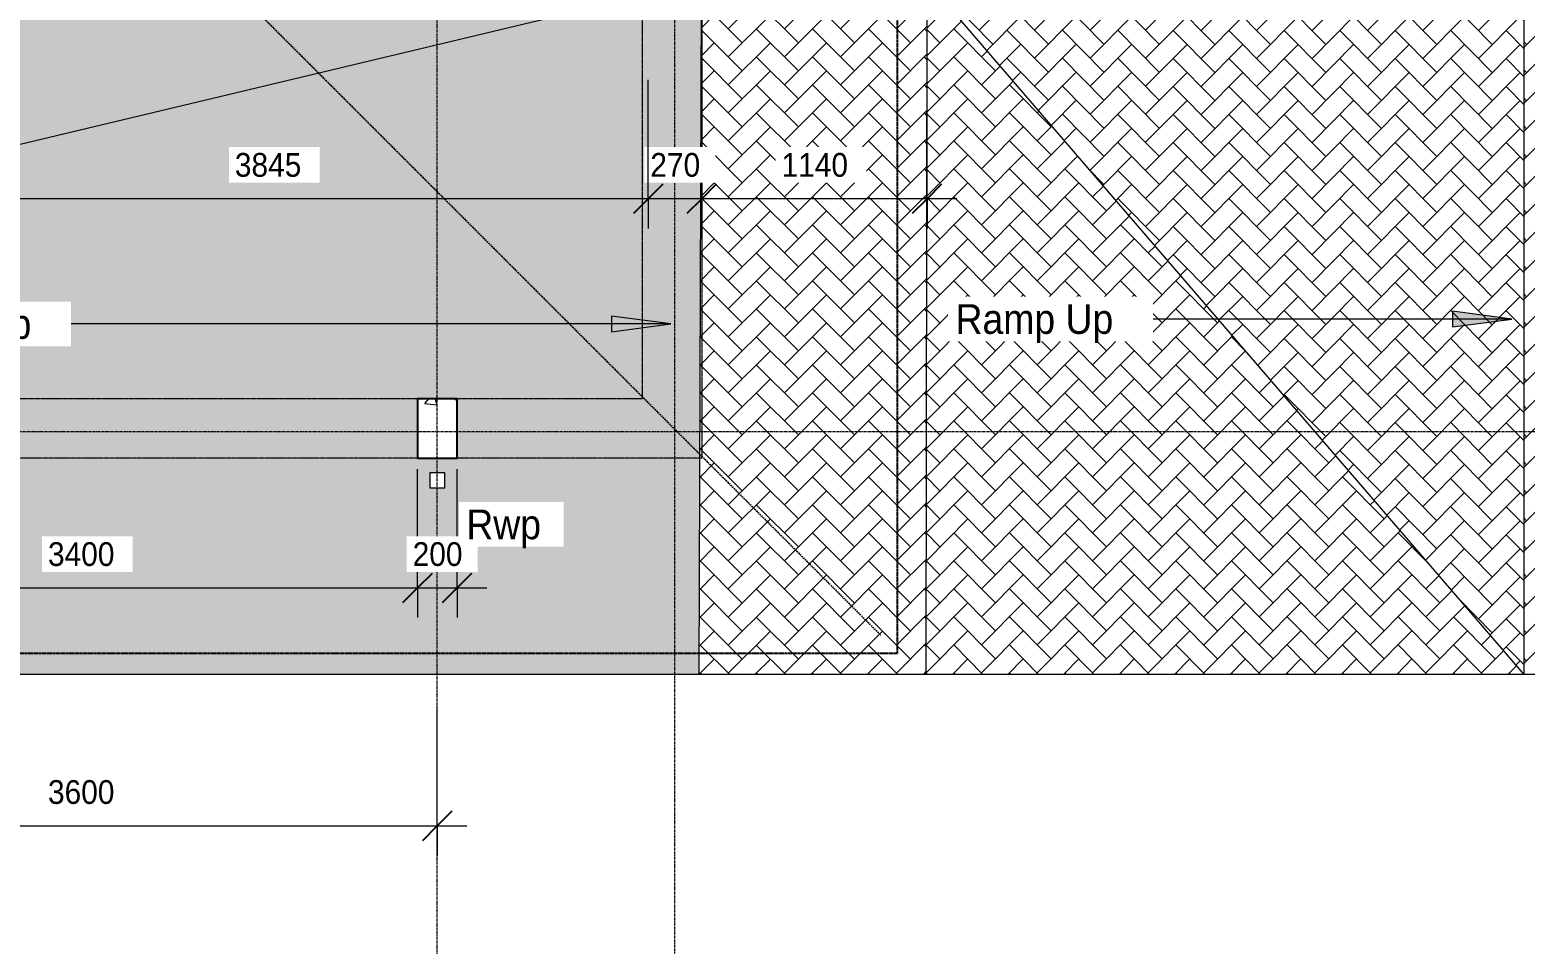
# Model space of a CAD drawing. Header units: millimetres. Extents: x -44657 to 28812, y -28146 to 16565.
# Drawn here: x -3766 to 3784, y -12665 to -8048 of the extents above; entities that cross this region are included whole.
import ezdxf

# ---------------------------------------------------------------- set-up
doc = ezdxf.new("R2010")
doc.units = ezdxf.units.MM
for name, pattern in [('Dash 1_5mm', [3, 1.5, -1.5]), ('Detail Dash', [1.1, 0.55, -0.55]), ('Grid Line', [22.225, 12.7, -3.175, 3.175, -3.175])]:
    doc.linetypes.add(name, pattern=pattern)
for name, color, linetype, lineweight in [('A-ANNO-DIMS', 211, 'Continuous', 5), ('A-ANNO-DIMS-100', 211, 'Continuous', 5), ('A-DETL', 90, 'Continuous', 5), ('A-FLOR', 192, 'Continuous', 9), ('A-FLOR-PATT', 8, 'Continuous', 9), ('A-GENM', 13, 'Continuous', 9), ('G-ANNO-TEXT', 231, 'Continuous', 5), ('S-COLS', 52, 'Continuous', 5), ('S-GRID', 1, 'Continuous', 5)]:
    doc.layers.add(name, color=color, linetype=linetype, lineweight=lineweight)
doc.styles.add('Arial_3', font='arial.ttf', dxfattribs={"width": 0.9, "height": 120})
doc.styles.add('Arial_5', font='arial.ttf', dxfattribs={"width": 0.9, "height": 150})
doc.dimstyles.new('SVA_-_1_2mm_Arial', dxfattribs={"dimscale": 304.8, "dimtxt": 122.431128, "dimasz": 0.492126, "dimexe": 0.492126, "dimexo": 0.0625, "dimgap": 0.246063, "dimtad": 1, "dimdec": 0, "dimrnd": 5, "dimzin": 0, "dimdsep": 46, "dimtxsty": 'Arial_3', "dimblk1": 'OBLIQUE', "dimblk2": 'OBLIQUE', "dimsah": 1, "dimcen": 0.09, "dimdle": 0.492126, "dimazin": 0, "dimtfac": 1, "dimtdec": 4, "dimtix": 1, "dimtmove": 0, "dimatfit": 3, "dimfxl": 1.968504, "dimfxlon": 1, "dimtvp": 1, "dimtfill": 1, "dimtolj": 1, "dimtzin": 0, "dimarcsym": 2})

# ---------------------------------------------------------------- blocks, each defined once
blk = doc.blocks.new('M_Concrete-Rectangular-Column - 200 x 300m-V37-NEW PROPOSED GROUND STOREY PLAN _White Box_')
at = {"layer": 'S-COLS'}
h = blk.add_hatch(dxfattribs=at)
h.set_pattern_fill('FP_56', color=256, style=0, pattern_type=2)
h.set_pattern_definition([(230, (-1708.56, -10060.7), (-728.737, 63.756), [76.2, -838.2]), (175, (-1708.56, -10060.7), (140.97, -764.23), [60.96, -670.56]), (280.451, (-1769.3, -10055.36), (-587.77, -700.467), [64.76, -712.36]), (226.184, (-1708.6, -10263.9), (-1084.32, 168.17), [114.3, -1257.3]), (276.636, (-1798.9, -10249.9), (-949.61, -989.71), [97.14, -1068.54]), (171.184, (-1708.6, -10263.9), (-949.62, -989.7), [91.44, -1005.84]), (201, (-1810.16, -10213.1), (-606.458, 409.06), [76.2, -838.2]), (146, (-1810.16, -10213.1), (-247.21, -736.753), [60.96, -670.56]), (251.451, (-1860.7, -10179), (-853.67, -327.685), [64.76, -712.36]), (217.5, (-1708.56, -10060.67), (-12.355, -338.22), [33.528, -628.904, 33.528, -1320.292]), (217.5, (-1708.56, -10060.67), (-12.355, -338.22), [-695.96, -647.192, 33.528, -639.572]), (187.5, (-1708.56, -10060.67), (-267.279, -400.722), [33.528, -354.584, 33.528, -870.204]), (187.5, (-1708.56, -10060.67), (-267.279, -400.722), [-421.64, -613.664, 33.528, -223.012]), (147.5, (-1482, -10060.67), (-542.363, 22.915), [33.528, -220.472, 33.528, -1810.512]), (147.5, (-1482, -10060.67), (-542.363, 22.915), [-287.528, -758.952, 33.528, -1018.032]), (137.5, (-1380.4, -10060.67), (-592.517, -101.707), [33.528, -296.672, 33.528, -1239.52]), (137.5, (-1380.4, -10060.67), (-592.517, -101.707), [-363.728, -492.76, 33.528, -713.232])])
h.paths.add_polyline_path([(100, 150), (-100, 150), (-100, -150), (100, -150)])
at = {"layer": 'S-COLS', "lineweight": 25}
for p, q in [((100, 150), (-100, 150)), ((-100, 150), (-100, -150)), ((100, -150), (100, 150)), ((-100, -150), (100, -150))]:
    blk.add_line(p, q, dxfattribs=at)
blk = doc.blocks.new('Downpipe - Downpipe-V80-NEW PROPOSED GROUND STOREY PLAN _White Box_')
at = {"layer": 'A-GENM', "lineweight": 5}
for p, q in [((0, 0), (-75, 0)), ((-75, 0), (-75, -75)), ((0, -75), (0, 0)), ((-75, -75), (0, -75))]:
    blk.add_line(p, q, dxfattribs=at)
blk = doc.blocks.new('DIMBLOCK1-NEW PROPOSED GROUND STOREY PLAN _White Box_')
at = {"layer": 'A-ANNO-DIMS-100'}
for p, q in [((-373.6, -8900.7), (-373.6, -8300.7)), ((764.4, -8900.7), (764.4, -8300.7)), ((914.4, -8900.7), (-523.6, -8900.7)), ((-373.6, -8900.7), (-373.6, -9050.7)), ((764.4, -8900.7), (764.4, -9050.7))]:
    blk.add_line(p, q, dxfattribs=at)
at = {"layer": 'A-ANNO-DIMS-100', "lineweight": 25}
for p, q in [((-373.6, -8900.7), (-298.6, -8825.7)), ((764.4, -8900.7), (839.4, -8825.7)), ((-373.6, -8900.7), (-448.6, -8975.7)), ((764.4, -8900.7), (689.4, -8975.7))]:
    blk.add_line(p, q, dxfattribs=at)
at = {"layer": 'A-ANNO-DIMS-100', "color": 0, "insert": (29.7, -8669.9), "char_height": 120, "width": 397.807, "attachment_point": 1, "line_spacing_factor": 0.941778, "style": 'Arial_3', "bg_fill": 3, "box_fill_scale": 1.25, "bg_fill_color": 256, "bg_fill_true_color": 13158600, "bg_fill_transparency": 0}
blk.add_mtext('1140', dxfattribs=at)
blk = doc.blocks.new('_Oblique')
at = {"color": 0, "linetype": 'ByBlock', "lineweight": -2}
blk.add_line((-0.5, -0.5), (0.5, 0.5), dxfattribs=at)
blk = doc.blocks.new('DIMBLOCK2-NEW PROPOSED GROUND STOREY PLAN _White Box_')
at = {"layer": 'A-ANNO-DIMS-100'}
for p, q in [((-643.6, -8900.7), (-643.6, -8300.7)), ((-373.6, -8900.7), (-373.6, -8300.7)), ((-223.6, -8900.7), (-643.6, -8900.7)), ((-643.6, -8900.7), (-643.6, -9050.7)), ((-373.6, -8900.7), (-373.6, -9050.7))]:
    blk.add_line(p, q, dxfattribs=at)
at = {"layer": 'A-ANNO-DIMS-100', "lineweight": 25}
for p, q in [((-643.6, -8900.7), (-568.6, -8825.7)), ((-373.6, -8900.7), (-298.6, -8825.7)), ((-643.6, -8900.7), (-718.6, -8975.7)), ((-373.6, -8900.7), (-448.6, -8975.7))]:
    blk.add_line(p, q, dxfattribs=at)
at = {"layer": 'A-ANNO-DIMS-100', "color": 0, "insert": (-632.9, -8669.9), "char_height": 120, "width": 298.355, "attachment_point": 1, "line_spacing_factor": 0.941778, "style": 'Arial_3', "bg_fill": 3, "box_fill_scale": 1.25, "bg_fill_color": 256, "bg_fill_true_color": 13158600, "bg_fill_transparency": 0}
blk.add_mtext('270', dxfattribs=at)
blk = doc.blocks.new('DIMBLOCK3-NEW PROPOSED GROUND STOREY PLAN _White Box_')
at = {"layer": 'A-ANNO-DIMS-100'}
for p, q in [((-4486.1, -8900.7), (-4486.1, -8300.7)), ((-643.6, -8900.7), (-643.6, -8300.7)), ((-643.6, -8900.7), (-4486.1, -8900.7)), ((-4486.1, -8900.7), (-4486.1, -9050.7)), ((-643.6, -8900.7), (-643.6, -9050.7))]:
    blk.add_line(p, q, dxfattribs=at)
at = {"layer": 'A-ANNO-DIMS-100', "lineweight": 25}
for p, q in [((-4486.1, -8900.7), (-4411.1, -8825.7)), ((-643.6, -8900.7), (-568.6, -8825.7)), ((-4486.1, -8900.7), (-4561.1, -8975.7)), ((-643.6, -8900.7), (-718.6, -8975.7))]:
    blk.add_line(p, q, dxfattribs=at)
at = {"layer": 'A-ANNO-DIMS-100', "color": 0, "insert": (-2730.6, -8669.9), "char_height": 120, "width": 397.807, "attachment_point": 1, "line_spacing_factor": 0.941778, "style": 'Arial_3', "bg_fill": 3, "box_fill_scale": 1.25, "bg_fill_color": 256, "bg_fill_true_color": 13158600, "bg_fill_transparency": 0}
blk.add_mtext('3845', dxfattribs=at)
blk = doc.blocks.new('DIMBLOCK116-NEW PROPOSED GROUND STOREY PLAN _White Box_')
at = {"layer": 'A-ANNO-DIMS-100'}
for p, q in [((-5308.6, -12067.6), (-5308.6, -11467.6)), ((-1708.6, -12067.6), (-1708.6, -11467.6)), ((-5308.6, -12067.6), (-1558.6, -12067.6)), ((-5308.6, -12067.6), (-5308.6, -12217.6)), ((-1708.6, -12067.6), (-1708.6, -12217.6))]:
    blk.add_line(p, q, dxfattribs=at)
at = {"layer": 'A-ANNO-DIMS-100', "lineweight": 25}
for p, q in [((-5308.6, -12067.6), (-5233.6, -11992.6)), ((-1708.6, -12067.6), (-1633.6, -11992.6)), ((-5308.6, -12067.6), (-5383.6, -12142.6)), ((-1708.6, -12067.6), (-1783.6, -12142.6))]:
    blk.add_line(p, q, dxfattribs=at)
at = {"layer": 'A-ANNO-DIMS-100', "color": 0, "insert": (-3674.3, -11836.8), "char_height": 120, "width": 397.807, "attachment_point": 1, "line_spacing_factor": 0.941778, "style": 'Arial_3', "bg_fill": 3, "box_fill_scale": 1.25, "bg_fill_color": 256, "bg_fill_true_color": 13158600, "bg_fill_transparency": 0}
blk.add_mtext('3600', dxfattribs=at)
blk = doc.blocks.new('DIMBLOCK133-NEW PROPOSED GROUND STOREY PLAN _White Box_')
at = {"layer": 'A-ANNO-DIMS-100'}
for p, q in [((-5208.6, -10866.1), (-5208.6, -10266.1)), ((-1808.6, -10866.1), (-1808.6, -10266.1)), ((-5208.6, -10866.1), (-1808.6, -10866.1)), ((-5208.6, -10866.1), (-5208.6, -11016.1)), ((-1808.6, -10866.1), (-1808.6, -11016.1))]:
    blk.add_line(p, q, dxfattribs=at)
at = {"layer": 'A-ANNO-DIMS-100', "lineweight": 25}
for p, q in [((-5208.6, -10866.1), (-5133.6, -10791.1)), ((-1808.6, -10866.1), (-1733.6, -10791.1)), ((-5208.6, -10866.1), (-5283.6, -10941.1)), ((-1808.6, -10866.1), (-1883.6, -10941.1))]:
    blk.add_line(p, q, dxfattribs=at)
at = {"layer": 'A-ANNO-DIMS-100', "color": 0, "insert": (-3674.3, -10635.3), "char_height": 120, "width": 397.807, "attachment_point": 1, "line_spacing_factor": 0.941778, "style": 'Arial_3', "bg_fill": 3, "box_fill_scale": 1.25, "bg_fill_color": 256, "bg_fill_true_color": 13158600, "bg_fill_transparency": 0}
blk.add_mtext('3400', dxfattribs=at)
blk = doc.blocks.new('DIMBLOCK134-NEW PROPOSED GROUND STOREY PLAN _White Box_')
at = {"layer": 'A-ANNO-DIMS-100'}
for p, q in [((-1808.6, -10866.1), (-1808.6, -10266.1)), ((-1608.6, -10866.1), (-1608.6, -10266.1)), ((-1808.6, -10866.1), (-1458.6, -10866.1)), ((-1808.6, -10866.1), (-1808.6, -11016.1)), ((-1608.6, -10866.1), (-1608.6, -11016.1))]:
    blk.add_line(p, q, dxfattribs=at)
at = {"layer": 'A-ANNO-DIMS-100', "lineweight": 25}
for p, q in [((-1808.6, -10866.1), (-1733.6, -10791.1)), ((-1608.6, -10866.1), (-1533.6, -10791.1)), ((-1808.6, -10866.1), (-1883.6, -10941.1)), ((-1608.6, -10866.1), (-1683.6, -10941.1))]:
    blk.add_line(p, q, dxfattribs=at)
at = {"layer": 'A-ANNO-DIMS-100', "color": 0, "insert": (-1832.9, -10635.3), "char_height": 120, "width": 298.355, "attachment_point": 1, "line_spacing_factor": 0.941778, "style": 'Arial_3', "bg_fill": 3, "box_fill_scale": 1.25, "bg_fill_color": 256, "bg_fill_true_color": 13158600, "bg_fill_transparency": 0}
blk.add_mtext('200', dxfattribs=at)

msp = doc.modelspace()

# ---------------------------------------------------------------- hatches: boundary and pattern name
at = {"layer": 'A-FLOR-PATT', "lineweight": 5}
h = msp.add_hatch(dxfattribs=at)
h.set_pattern_fill('FP_28', color=253, style=0, pattern_type=2)
h.set_pattern_definition([(44.967, (-12999.57, -8497.81), (-0.0013, 141.3372), [299.714, -99.905]), (134.98, (-12928.885, -8427.21), (-0.0009, 141.3372), [299.996, -99.999])])
h.paths.add_polyline_path([(-15023.6, -11302.7), (-373.6, -7802.7), (-16523.6, -7802.7), (-16107.6, -8773.3)])
h.paths.add_polyline_path([(-12471.1, -10365.8), (-12546.1, -10365.8), (-12546.1, -10259.8), (-12471.1, -10259.8), (-12471.1, -10334.8)])
h.paths.add_polyline_path([(-12608.6, -10210.7), (-12608.6, -9910.7), (-12408.6, -9910.7), (-12408.6, -10210.7), (-12546.1, -10210.7)])
h = msp.add_hatch(dxfattribs=at)
h.set_pattern_fill('FP_30', color=253, style=0, pattern_type=2)
h.set_pattern_definition([(45.018, (-12998.05, -8467.42), (0.0008, 141.4214), [299.906, -99.969]), (134.982, (-12927.38, -8396.71), (0.0006, 141.4214), [299.905, -99.968])])
h.paths.add_polyline_path([(-992.5, -11302.7), (-387, -11302.7), (-373.6, -7802.7), (-15023.6, -11302.7), (-1608.6, -11302.7)])
h.paths.add_polyline_path([(-1746.1, -10360.7), (-1746.1, -10285.7), (-1671.1, -10285.7), (-1671.1, -10360.7)])
h.paths.add_polyline_path([(-1608.6, -10210.7), (-1808.6, -10210.7), (-1808.6, -9910.7), (-1608.6, -9910.7)])
h.paths.add_polyline_path([(-5208.6, -10210.7), (-5408.6, -10210.7), (-5408.6, -9910.7), (-5208.6, -9910.7)])
h.paths.add_polyline_path([(-8808.6, -10210.7), (-9008.6, -10210.7), (-9008.6, -9910.7), (-8808.6, -9910.7)])
h = msp.add_hatch(dxfattribs=at)
h.set_pattern_fill('FP_26', color=253, style=0, pattern_type=2)
h.set_pattern_definition([(45, (-12967.11, -8467.51), (0, 141.42136), [300, -100]), (135, (-12896.4, -8396.8), (1e-14, 141.42136), [300, -100])])
h.paths.add_polyline_path([(760, -11302.7), (764.4, -7802.7), (-373.6, -7802.7), (-387, -11302.7)])
h = msp.add_hatch(dxfattribs=at)
h.set_pattern_fill('FP_31', color=253, style=0, pattern_type=2)
h.set_pattern_definition([(45.25, (-12979.83, -8467.64), (0.00095, 141.4213), [298.705, -99.568]), (134.751, (-12909.73, -8396.92), (0.0008, 141.4213), [298.699, -99.566])])
h.paths.add_polyline_path([(3777.4, -11302.7), (764.4, -7802.7), (760, -11302.7), (2366.4, -11302.7)])
h = msp.add_hatch(dxfattribs=at)
h.set_pattern_fill('FP_29', color=253, style=0, pattern_type=2)
h.set_pattern_definition([(45.253, (-12979.59, -8462.97), (-0.0015, 141.4192), [298.446, -99.482]), (134.702, (-12909.55, -8392.31), (0.00014, 141.419), [298.684, -99.561])])
h.paths.add_polyline_path([(3777.4, -11302.7), (3777.4, -7802.7), (764.4, -7802.7), (2366.4, -9663.6)])
h = msp.add_hatch(dxfattribs=at)
h.set_pattern_fill('FP_24', color=253, style=0, pattern_type=2)
h.set_pattern_definition([(45, (-12967.11, -8476.31), (-0.0007, 141.41923), [299.998, -99.999]), (135, (-12896.395, -8405.605), (0.0007, 141.41923), [299.998, -99.999])])
h.paths.add_polyline_path([(5599.4, -11302.7), (5599.4, -7802.7), (3777.4, -7802.7), (3777.4, -11302.7)])
at = {"layer": 'G-ANNO-TEXT'}
for points in [[(-529.8, -9533.3), (-829.8, -9493.8), (-829.8, -9572.8)], [(3716.8, -9508.3), (3416.8, -9468.8), (3416.8, -9547.8)]]:
    msp.add_hatch(color=7, dxfattribs=at).paths.add_polyline_path(points)

# ---------------------------------------------------------------- linework, layer by layer
at = {"layer": 'A-DETL', "linetype": 'Dash 1_5mm', "lineweight": 25}
for p, q in [((613.7, 2018.6), (613.7, -11198)), ((531.6, -11105.5), (-5989.4, -4584.5)), ((613.7, -11198), (-15536.3, -11198))]:
    msp.add_line(p, q, dxfattribs=at)
at = {"layer": 'A-DETL', "linetype": 'Detail Dash'}
for p, q in [((-373.6, 1031.3), (-373.6, -10210.7)), ((-673.6, 731.3), (-673.6, -9910.7)), ((-673.6, -9910.7), (-16523.6, -9910.7)), ((-373.6, -10210.7), (-16523.6, -10210.7))]:
    msp.add_line(p, q, dxfattribs=at)
at = {"layer": 'A-FLOR'}
for p, q in [((-15023.6, -11302.7), (-373.6, -7802.7)), ((-387, -11302.7), (-373.6, -7802.7)), ((760, -11302.7), (764.4, -7802.7)), ((764.4, -7802.7), (3777.4, -11302.7)), ((3777.4, -7802.7), (3777.4, -11302.7)), ((5599.4, -11302.7), (-15023.6, -11302.7))]:
    msp.add_line(p, q, dxfattribs=at)
at = {"layer": 'G-ANNO-TEXT', "color": 250}
for p, q in [((-529.8, -9533.3), (-829.8, -9493.8)), ((-829.8, -9493.8), (-829.8, -9572.8)), ((1908.7, -9508.3), (1903, -9508.3)), ((3716.8, -9508.3), (1908.7, -9508.3)), ((3716.8, -9508.3), (3416.8, -9468.8)), ((3416.8, -9468.8), (3416.8, -9547.8)), ((3416.8, -9547.8), (3716.8, -9508.3)), ((-3554.2, -9533.3), (-3559.8, -9533.3)), ((-529.8, -9533.3), (-3554.2, -9533.3)), ((-829.8, -9572.8), (-529.8, -9533.3))]:
    msp.add_line(p, q, dxfattribs=at)
at = {"layer": 'S-GRID', "linetype": 'Grid Line'}
for p, q in [((-1708.6, -26129), (-1708.6, 2838.3)), ((-508.6, -24859), (-508.6, 2838.3)), ((-33205.6, -10075.7), (7444.6, -10075.7))]:
    msp.add_line(p, q, dxfattribs=at)

# ---------------------------------------------------------------- block references
at = {"layer": 'A-GENM', "lineweight": 5}
msp.add_blockref('Downpipe - Downpipe-V80-NEW PROPOSED GROUND STOREY PLAN _White Box_', (-1671.1, -10285.7), dxfattribs=at)
at = {"layer": 'S-COLS', "rotation": 180}
msp.add_blockref('M_Concrete-Rectangular-Column - 200 x 300m-V37-NEW PROPOSED GROUND STOREY PLAN _White Box_', (-1708.6, -10060.7), dxfattribs=at)

# ---------------------------------------------------------------- next in the draw order: texts
at = {"layer": 'G-ANNO-TEXT', "color": 7, "char_height": 150, "width": 959.62, "attachment_point": 1, "style": 'Arial_5', "bg_fill": 3, "box_fill_scale": 1.25, "bg_fill_color": 256, "bg_fill_true_color": 13158600, "bg_fill_transparency": 0}
for insert in [(-4554.8, -9458.3), (908.1, -9433.3)]:
    msp.add_mtext('Ramp Up', dxfattribs=dict(at, insert=insert))

# ---------------------------------------------------------------- next in the draw order: dimensions: what is measured, and where the dimension line sits
at = {"layer": 'A-ANNO-DIMS'}
for base, p1, p2, override, picture, middle in [((-373.6, -8900.7), (764.4, -8300.7), (-373.6, -8300.7), {"dimpost": '<>', "dimfxl": 1138}, 'DIMBLOCK1-NEW PROPOSED GROUND STOREY PLAN _White Box_', (195.4, -8764.4)), ((-1808.6, -10866.1), (-5208.6, -10266.1), (-1808.6, -10266.1), {"dimpost": '<>', "dimfxl": 3400}, 'DIMBLOCK133-NEW PROPOSED GROUND STOREY PLAN _White Box_', (-3508.6, -10729.7)), ((-1708.6, -12067.6), (-5308.6, -11467.6), (-1708.6, -11467.6), {"dimpost": '<>', "dimfxl": 3600}, 'DIMBLOCK116-NEW PROPOSED GROUND STOREY PLAN _White Box_', (-3508.6, -11931.3))]:
    dim = msp.add_linear_dim(base=base, p1=p1, p2=p2, dimstyle='SVA_-_1_2mm_Arial', override=override, dxfattribs=at)
    dim.commit()
    dim.dimension.update_dxf_attribs({"geometry": picture, "text_midpoint": middle})

# ---------------------------------------------------------------- next in the draw order: dimensions: what is measured, and where the dimension line sits
for base, p1, p2, override, picture, middle in [((-643.6, -8900.7), (-373.6, -8300.7), (-643.6, -8300.7), {"dimpost": '<>', "dimfxl": 270}, 'DIMBLOCK2-NEW PROPOSED GROUND STOREY PLAN _White Box_', (-508.6, -8764.4)), ((-1608.6, -10866.1), (-1808.6, -10266.1), (-1608.6, -10266.1), {"dimpost": '<>', "dimfxl": 200}, 'DIMBLOCK134-NEW PROPOSED GROUND STOREY PLAN _White Box_', (-1708.6, -10729.8))]:
    dim = msp.add_linear_dim(base=base, p1=p1, p2=p2, dimstyle='SVA_-_1_2mm_Arial', override=override, dxfattribs=at)
    dim.commit()
    dim.dimension.update_dxf_attribs({"geometry": picture, "text_midpoint": middle})

# ---------------------------------------------------------------- next in the draw order: texts
at = {"layer": 'G-ANNO-TEXT', "color": 7, "insert": (-1562, -10470.3), "char_height": 150, "width": 454.557, "attachment_point": 1, "style": 'Arial_5', "bg_fill": 3, "box_fill_scale": 1.25, "bg_fill_color": 256, "bg_fill_true_color": 13158600, "bg_fill_transparency": 0}
msp.add_mtext('Rwp', dxfattribs=at)

# ---------------------------------------------------------------- next in the draw order: dimensions: what is measured, and where the dimension line sits
at = {"layer": 'A-ANNO-DIMS'}
dim = msp.add_linear_dim(base=(-4486.0623544, -8900.6556953), p1=(-643.5623544, -8300.6556953), p2=(-4486.0623544, -8300.6556953), dimstyle='SVA_-_1_2mm_Arial', override={"dimpost": '<>', "dimfxl": 3842.5}, dxfattribs=at)
dim.commit()
dim.dimension.update_dxf_attribs({"geometry": 'DIMBLOCK3-NEW PROPOSED GROUND STOREY PLAN _White Box_', "text_midpoint": (-2564.8123544, -8764.3460087)})

doc.saveas('drawing.dxf')
